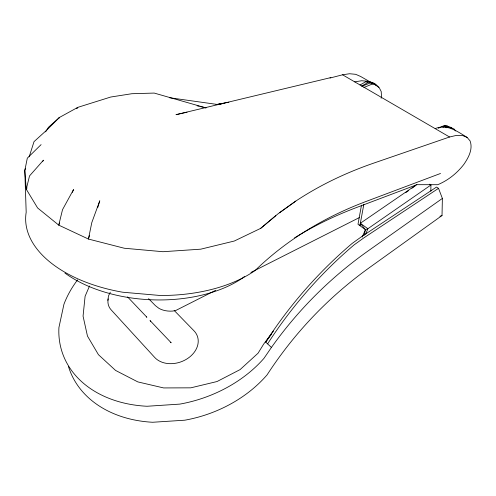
<?xml version="1.0" encoding="UTF-8"?>
<svg xmlns="http://www.w3.org/2000/svg" width="496" height="496" viewBox="0 0 496 496"><rect width="100%" height="100%" fill="white"/><g stroke="black" fill="none" stroke-linecap="round" stroke-linejoin="round"><path stroke-width="0.74" d="M430.857 191.202L430.912 185.027L429.629 184.208M68.491 366.544A114.818 87.284 -18.2 0 0 152.656 422.263L184.772 420.199A114.818 87.284 -18.2 0 0 267.084 374.864A975.967 621.817 44.2 0 1 369.39 267.654L442.023 215.537L442.376 198.431L438.514 188.337L436.511 187.066L361.981 236.381L352.086 243.48A1029.448 677.821 42.3 0 0 265.713 342.091L271.43 347.442L263.953 358.36A116.994 87.339 -17.8 0 1 179.812 404.11L147.045 406.261A116.994 87.339 -17.8 0 1 58.925 327.515L63.941 304.246A116.994 87.339 -17.8 0 1 77.599 279.831M107.855 300.396L108.494 295.957L110.273 292.206M360.251 223.739L359.916 225.661L363.853 204.24M361.485 205.226L357.994 224.266L365.459 229.685L367.877 228.718L430.912 185.027M364.064 235.395L365.459 229.685L360.338 223.274L416.869 184.481M381.12 98.264L381.505 96.776L381.213 91.555L379.087 87.401L375.243 84.611L372.465 83.979L370.475 82.838L361.869 86.329M89.516 235.371L88.424 239.047L124.267 248.236L162.955 251.714L200.775 249.172L234.255 241.044L260.673 228.365L277.822 213.974L295.759 201.109A1353.243 612.622 40.1 0 1 374.04 163.004L449.568 137.001L456.543 135.365L462.52 135.52L467.114 137.411L470.065 140.87C473.159 149.129 468.484 157.616 463.909 164.319C457.076 173.191 448.099 180.414 437.726 184.71L416.925 184.679L356.078 207.688A1284.318 624.507 43.2 0 0 294.556 237.882M97.811 207.409L99.777 200.787L91.803 222.574L88.424 239.047L58.745 225.128L37.609 207.954L26.263 189.212L24.8 170.506L27.311 158.168L41.087 144.627M25.494 168.342L24.8 170.506L26.183 212.288A128.098 72.174 2.8 0 0 122.686 292.218L160.165 295.492A128.098 72.174 2.8 0 0 255.142 270.475A1248.345 600.358 42.1 0 1 366.29 201.376L440.516 173.47M29.183 156.798L34.026 141.639L46.76 130.088L59.452 117.447L77.841 107.347L110.732 97.03L131.837 93.719L154.213 93.074L206.082 107.923L200.824 106.683M365.651 234.242L367.877 228.718L360.338 223.274M59.632 222.995L58.745 225.128L62.521 209.672L73.538 189.565L72.354 192.411M89.522 285.987L85.101 296.273L83.061 316.126L87.463 336.071L98.437 354.677L115.568 370.431L137.838 381.908L163.618 387.934L190.793 387.835L217.025 381.536L240.064 369.619L258.056 353.202L263.649 344.137L273.482 331.055M362.167 237.076L365.459 229.685M27.044 187.891L26.263 189.212L29.524 175.919L43.462 160.171L42.681 161.491M45.626 131.862L48.422 127.336L59.452 117.447L58.522 118.68M76.775 108.45L77.841 107.347L76.737 108.419M244.404 276.501L243.319 277.506A114.57 65.807 2.6 0 1 125.643 297.054A114.514 65.776 2.6 0 1 64.951 273.06M260.673 228.365L275.832 215.648M405.647 192.733L408.785 190.476M411.916 188.22L415.679 185.516M279.49 212.734L295.759 201.109M442.376 198.431L368.423 250.703A1016.192 639.784 43.5 0 0 271.43 347.442M438.514 188.337L363.934 237.82L354.032 244.937A1037.589 680.431 42.4 0 0 267.611 343.864M442.903 127.41L444.218 126.585L447.504 126.294L451.893 127.695M361.789 86L367.716 82.646L371.039 82.528L375.615 84.115L378.541 87.352M360.028 84.977L365.949 81.635L369.278 81.524L373.854 83.111L374.833 84.19M215.686 290.284L175.64 310.552L172.775 311.06A18.941 12.958 -4.4 0 1 158.894 308.32L155.384 305.629L148.577 298.66M250.895 272.465L359.29 217.614M438.297 128.266L444.621 125.327L447.311 125.835L449.116 127.181M363.872 87.476L372.465 83.979M439.927 216.256L442.023 215.537M330.001 78.033L342.556 74.797L349.55 73.737L355.7 74.319L360.611 76.465L371.454 82.671M330.851 77.581L175.987 114.681L187.048 112.195M435.178 128.638C446.865 123.473 457.572 131.607 467.114 137.411M216.225 104.588L228.898 102.201M354.714 81.859L361.708 80.743L367.846 81.282L369.942 82.187M216.194 104.551L224.564 103.218M446.908 127.695L449.537 127.46L453.921 128.855L455.681 130.987M169.539 97.737L218.352 104.606M370.475 82.838L373.252 83.471L376.551 85.864M197.067 105.803L199.324 106.33M146.283 317.018L146.89 317.235L127.534 296.887M170.537 342.519L171.207 342.792L150.046 320.552L150.728 321.551M444.621 125.327L446.921 126.641M365.949 81.635L367.716 82.646M444.218 126.585L446.251 127.757M342.556 74.797L449.568 137.001M174.201 310.465L193.868 330.677A24.267 18.705 -19.3 0 1 187.885 358.323A24.267 18.705 -19.3 0 1 154.69 357.436L111.172 309.882A23.021 16.573 -19.8 0 1 108.19 298.883M222.208 103.701A345.148 117 2.4 0 1 216.256 104.693M265.72 342.091A992.515 632.524 43.2 0 1 271.61 334.087"/></g></svg>
